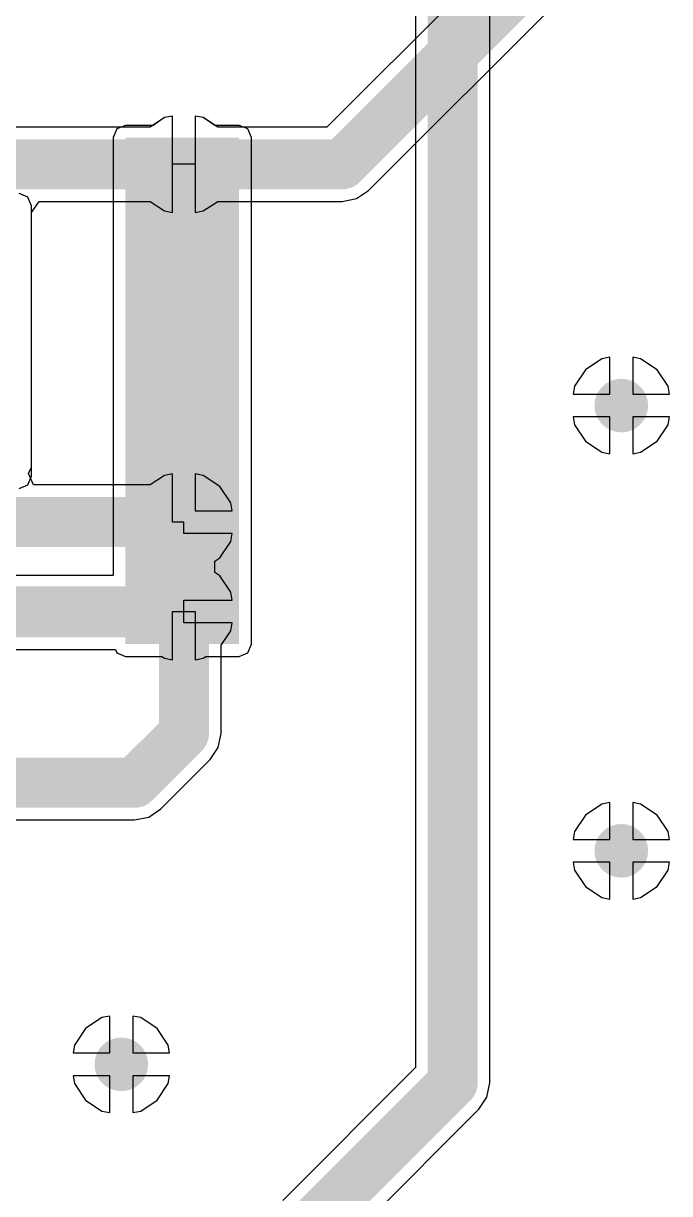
# Model space of a CAD drawing. Header units: millimetres. Extents: x -0.25 to 4.68, y -0.29 to 2.93.
# Drawn here: x 0.302 to 0.586, y 1.156 to 1.671 of the extents above; entities that cross this region are included whole.
import ezdxf

# ---------------------------------------------------------------- set-up
doc = ezdxf.new("R2010")
doc.units = ezdxf.units.MM
doc.header["$MEASUREMENT"] = 0
for name, color, linetype in [('BottomLayer', 5, 'Continuous'), ('BottomSolder', 6, 'Continuous'), ('TopLayer', 1, 'Continuous'), ('TopSolder', 216, 'Continuous'), ('ViaHoleLayer', 16, 'Continuous')]:
    doc.layers.add(name, color=color, linetype=linetype)

msp = doc.modelspace()

# ---------------------------------------------------------------- hatches: boundary and pattern name
at = {"layer": 'BottomLayer'}
msp.add_hatch(color=5, dxfattribs=at).paths.add_polyline_path([(0.34682, 1.398), (0.39682, 1.398), (0.39682, 1.62095), (0.34682, 1.62095)])
h = msp.add_hatch(color=5, dxfattribs=at)
edge = h.paths.add_edge_path()
edge.add_arc((0.37256, 1.60921), 0.01181, 0, 360)
h = msp.add_hatch(color=5, dxfattribs=at)
edge = h.paths.add_edge_path()
edge.add_arc((0.565, 1.503), 0.01181, 0, 360)
h = msp.add_hatch(color=5, dxfattribs=at)
edge = h.paths.add_edge_path()
edge.add_arc((0.37256, 1.45173), 0.01181, 0, 360)
h = msp.add_hatch(color=5, dxfattribs=at)
edge = h.paths.add_edge_path()
edge.add_arc((0.37256, 1.41236), 0.01181, 0, 360)
h = msp.add_hatch(color=5, dxfattribs=at)
edge = h.paths.add_edge_path()
edge.add_arc((0.565, 1.307), 0.01181, 0, 360)
h = msp.add_hatch(color=5, dxfattribs=at)
edge = h.paths.add_edge_path()
edge.add_arc((0.345, 1.213), 0.01181, 0, 360)
at = {"layer": 'BottomSolder'}
h = msp.add_hatch(color=6, dxfattribs=at)
edge = h.paths.add_edge_path()
edge.add_arc((0.37256, 1.60921), 0.00591, 0, 360)
h = msp.add_hatch(color=6, dxfattribs=at)
edge = h.paths.add_edge_path()
edge.add_arc((0.565, 1.503), 0.00591, 0, 360)
h = msp.add_hatch(color=6, dxfattribs=at)
edge = h.paths.add_edge_path()
edge.add_arc((0.37256, 1.45173), 0.00591, 0, 360)
h = msp.add_hatch(color=6, dxfattribs=at)
edge = h.paths.add_edge_path()
edge.add_arc((0.37256, 1.41236), 0.00591, 0, 360)
h = msp.add_hatch(color=6, dxfattribs=at)
edge = h.paths.add_edge_path()
edge.add_arc((0.565, 1.307), 0.00591, 0, 360)
h = msp.add_hatch(color=6, dxfattribs=at)
edge = h.paths.add_edge_path()
edge.add_arc((0.345, 1.213), 0.00591, 0, 360)
at = {"layer": 'TopLayer'}
h = msp.add_hatch(color=1, dxfattribs=at)
edge = h.paths.add_edge_path()
edge.add_arc((0.37256, 1.60921), 0.01181, 0, 360)
h = msp.add_hatch(color=1, dxfattribs=at)
edge = h.paths.add_edge_path()
edge.add_arc((0.565, 1.503), 0.01181, 0, 360)
h = msp.add_hatch(color=1, dxfattribs=at)
edge = h.paths.add_edge_path()
edge.add_arc((0.37256, 1.45173), 0.01181, 0, 360)
h = msp.add_hatch(color=1, dxfattribs=at)
edge = h.paths.add_edge_path()
edge.add_arc((0.37256, 1.41236), 0.01181, 0, 360)
h = msp.add_hatch(color=1, dxfattribs=at)
edge = h.paths.add_edge_path()
edge.add_arc((0.565, 1.307), 0.01181, 0, 360)
h = msp.add_hatch(color=1, dxfattribs=at)
edge = h.paths.add_edge_path()
edge.add_arc((0.345, 1.213), 0.01181, 0, 360)
at = {"layer": 'TopSolder'}
h = msp.add_hatch(color=216, dxfattribs=at)
edge = h.paths.add_edge_path()
edge.add_arc((0.37256, 1.60921), 0.00591, 0, 360)
h = msp.add_hatch(color=216, dxfattribs=at)
edge = h.paths.add_edge_path()
edge.add_arc((0.565, 1.503), 0.00591, 0, 360)
h = msp.add_hatch(color=216, dxfattribs=at)
edge = h.paths.add_edge_path()
edge.add_arc((0.37256, 1.45173), 0.00591, 0, 360)
h = msp.add_hatch(color=216, dxfattribs=at)
edge = h.paths.add_edge_path()
edge.add_arc((0.37256, 1.41236), 0.00591, 0, 360)
h = msp.add_hatch(color=216, dxfattribs=at)
edge = h.paths.add_edge_path()
edge.add_arc((0.565, 1.307), 0.00591, 0, 360)
h = msp.add_hatch(color=216, dxfattribs=at)
edge = h.paths.add_edge_path()
edge.add_arc((0.345, 1.213), 0.00591, 0, 360)
at = {"layer": 'ViaHoleLayer'}
h = msp.add_hatch(color=16, dxfattribs=at)
edge = h.paths.add_edge_path()
edge.add_arc((0.37256, 1.60921), 0.00591, 0, 360)
h = msp.add_hatch(color=16, dxfattribs=at)
edge = h.paths.add_edge_path()
edge.add_arc((0.565, 1.503), 0.00591, 0, 360)
h = msp.add_hatch(color=16, dxfattribs=at)
edge = h.paths.add_edge_path()
edge.add_arc((0.37256, 1.45173), 0.00591, 0, 360)
h = msp.add_hatch(color=16, dxfattribs=at)
edge = h.paths.add_edge_path()
edge.add_arc((0.37256, 1.41236), 0.00591, 0, 360)
h = msp.add_hatch(color=16, dxfattribs=at)
edge = h.paths.add_edge_path()
edge.add_arc((0.565, 1.307), 0.00591, 0, 360)
h = msp.add_hatch(color=16, dxfattribs=at)
edge = h.paths.add_edge_path()
edge.add_arc((0.345, 1.213), 0.00591, 0, 360)

# ---------------------------------------------------------------- linework, layer by layer
at = {"layer": 'BottomLayer'}
for p, q in [((0.47451, 1.90395), (0.47451, 1.21158)), ((0.50714, 1.20482), (0.50714, 1.89719)), ((0.36405, 1.62975), (0.35897, 1.62636)), ((0.36756, 1.63045), (0.36405, 1.62975)), ((0.36756, 1.60921), (0.36756, 1.63045)), ((0.38107, 1.62975), (0.37756, 1.63045)), ((0.37756, 1.63045), (0.37756, 1.60921)), ((0.38615, 1.62636), (0.38107, 1.62975)), ((0.343, 1.62478), (0.34141, 1.62095)), ((0.34682, 1.62636), (0.343, 1.62478)), ((0.35897, 1.62636), (0.34682, 1.62636)), ((0.39682, 1.62636), (0.38615, 1.62636)), ((0.40065, 1.62478), (0.39682, 1.62636)), ((0.40223, 1.62095), (0.40065, 1.62478)), ((0.34141, 1.62095), (0.34141, 1.42826)), ((0.40223, 1.398), (0.40223, 1.62095)), ((0.37756, 1.60921), (0.36756, 1.60921)), ((0.30383, 1.59478), (0.3, 1.59636)), ((0.30541, 1.59095), (0.30383, 1.59478)), ((0.30541, 1.47195), (0.30541, 1.59095)), ((0.55649, 1.52355), (0.54928, 1.51872)), ((0.56, 1.52424), (0.55649, 1.52355)), ((0.56, 1.508), (0.56, 1.52424)), ((0.57351, 1.52355), (0.57, 1.52424)), ((0.57, 1.52424), (0.57, 1.508)), ((0.58072, 1.51872), (0.57351, 1.52355)), ((0.54928, 1.51872), (0.54445, 1.51151)), ((0.58555, 1.51151), (0.58072, 1.51872)), ((0.54445, 1.51151), (0.54376, 1.508)), ((0.58624, 1.508), (0.58555, 1.51151)), ((0.54376, 1.508), (0.56, 1.508)), ((0.57, 1.508), (0.58624, 1.508)), ((0.56, 1.498), (0.54376, 1.498)), ((0.54376, 1.498), (0.54445, 1.49449)), ((0.54445, 1.49449), (0.54928, 1.48728)), ((0.56, 1.48176), (0.56, 1.498)), ((0.58624, 1.498), (0.57, 1.498)), ((0.57, 1.498), (0.57, 1.48176)), ((0.58072, 1.48728), (0.58555, 1.49449)), ((0.58555, 1.49449), (0.58624, 1.498)), ((0.54928, 1.48728), (0.55649, 1.48245)), ((0.57351, 1.48245), (0.58072, 1.48728)), ((0.55649, 1.48245), (0.56, 1.48176)), ((0.57, 1.48176), (0.57351, 1.48245)), ((0.30383, 1.46812), (0.30541, 1.47195)), ((0.3, 1.46654), (0.30383, 1.46812)), ((0.34141, 1.42826), (0.25143, 1.42826)), ((0.36756, 1.39111), (0.36756, 1.41236)), ((0.36756, 1.41236), (0.37756, 1.41236)), ((0.37756, 1.41236), (0.37756, 1.39111)), ((0.40065, 1.39417), (0.40223, 1.398)), ((0.10205, 1.39564), (0.34239, 1.39564)), ((0.34239, 1.39564), (0.343, 1.39417)), ((0.343, 1.39417), (0.34682, 1.39259)), ((0.34682, 1.39259), (0.36289, 1.39259)), ((0.36289, 1.39259), (0.36405, 1.39181)), ((0.36405, 1.39181), (0.36756, 1.39111)), ((0.37756, 1.39111), (0.38107, 1.39181)), ((0.38107, 1.39181), (0.38223, 1.39259)), ((0.38223, 1.39259), (0.39682, 1.39259)), ((0.39682, 1.39259), (0.40065, 1.39417)), ((0.55649, 1.32755), (0.54928, 1.32272)), ((0.56, 1.32824), (0.55649, 1.32755)), ((0.56, 1.312), (0.56, 1.32824)), ((0.57351, 1.32755), (0.57, 1.32824)), ((0.57, 1.32824), (0.57, 1.312)), ((0.58072, 1.32272), (0.57351, 1.32755)), ((0.54928, 1.32272), (0.54445, 1.31551)), ((0.58555, 1.31551), (0.58072, 1.32272)), ((0.54445, 1.31551), (0.54376, 1.312)), ((0.58624, 1.312), (0.58555, 1.31551)), ((0.54376, 1.312), (0.56, 1.312)), ((0.57, 1.312), (0.58624, 1.312)), ((0.56, 1.302), (0.54376, 1.302)), ((0.54376, 1.302), (0.54445, 1.29849)), ((0.54445, 1.29849), (0.54928, 1.29128)), ((0.56, 1.28576), (0.56, 1.302)), ((0.58624, 1.302), (0.57, 1.302)), ((0.57, 1.302), (0.57, 1.28576)), ((0.58072, 1.29128), (0.58555, 1.29849)), ((0.58555, 1.29849), (0.58624, 1.302)), ((0.54928, 1.29128), (0.55649, 1.28645)), ((0.57351, 1.28645), (0.58072, 1.29128)), ((0.55649, 1.28645), (0.56, 1.28576)), ((0.57, 1.28576), (0.57351, 1.28645)), ((0.33649, 1.23355), (0.32928, 1.22872)), ((0.34, 1.23424), (0.33649, 1.23355)), ((0.34, 1.218), (0.34, 1.23424)), ((0.35351, 1.23355), (0.35, 1.23424)), ((0.35, 1.23424), (0.35, 1.218)), ((0.36072, 1.22872), (0.35351, 1.23355)), ((0.32928, 1.22872), (0.32445, 1.22151)), ((0.36555, 1.22151), (0.36072, 1.22872)), ((0.32445, 1.22151), (0.32376, 1.218)), ((0.36624, 1.218), (0.36555, 1.22151)), ((0.32376, 1.218), (0.34, 1.218)), ((0.35, 1.218), (0.36624, 1.218)), ((0.47451, 1.21158), (0.41601, 1.15308)), ((0.34, 1.208), (0.32376, 1.208)), ((0.32376, 1.208), (0.32445, 1.20449)), ((0.34, 1.19176), (0.34, 1.208)), ((0.36624, 1.208), (0.35, 1.208)), ((0.35, 1.208), (0.35, 1.19176)), ((0.36555, 1.20449), (0.36624, 1.208)), ((0.32445, 1.20449), (0.32928, 1.19728)), ((0.36072, 1.19728), (0.36555, 1.20449)), ((0.50589, 1.19858), (0.50714, 1.20482)), ((0.32928, 1.19728), (0.33649, 1.19245)), ((0.35351, 1.19245), (0.36072, 1.19728)), ((0.50236, 1.19329), (0.50589, 1.19858)), ((0.33649, 1.19245), (0.34, 1.19176)), ((0.35, 1.19176), (0.35351, 1.19245)), ((0.4343, 1.12523), (0.50236, 1.19329))]:
    msp.add_line(p, q, dxfattribs=at)
at = {"layer": 'BottomLayer', "const_width": 0.022}
for points in [[(0.49082, 1.20482), (0.49082, 1.90395)], [(0.10205, 1.41195), (0.37215, 1.41195)], [(0.37215, 1.41195), (0.37256, 1.41236)], [(0.42277, 1.13677), (0.49082, 1.20482)]]:
    msp.add_lwpolyline(points, dxfattribs=at)
at = {"layer": 'BottomLayer', "const_width": 0.011}
for points in [[(0.36665, 1.41195, 1), (0.37765, 1.41195, 1)], [(0.36665, 1.41195, 1), (0.37765, 1.41195, 1)], [(0.36706, 1.41236, 1), (0.37806, 1.41236, 1)], [(0.48532, 1.20482, 1), (0.49632, 1.20482, 1)], [(0.48532, 1.20482, 1), (0.49632, 1.20482, 1)]]:
    msp.add_lwpolyline(points, format="xyb", close=True, dxfattribs=at)
at = {"layer": 'TopLayer'}
for p, q in [((0.55041, 1.74048), (0.43545, 1.62552)), ((0.45374, 1.59767), (0.57161, 1.71554)), ((0.36405, 1.62975), (0.35772, 1.62552)), ((0.36756, 1.63045), (0.36405, 1.62975)), ((0.36756, 1.60921), (0.36756, 1.63045)), ((0.38107, 1.62975), (0.37756, 1.63045)), ((0.37756, 1.63045), (0.37756, 1.60921)), ((0.38741, 1.62552), (0.38107, 1.62975)), ((0.35772, 1.62552), (0.26419, 1.62552)), ((0.43545, 1.62552), (0.38741, 1.62552)), ((0.36756, 1.58796), (0.36756, 1.60921)), ((0.37756, 1.60921), (0.37756, 1.58796)), ((0.44845, 1.59414), (0.45374, 1.59767)), ((0.30541, 1.58795), (0.30878, 1.59289)), ((0.30878, 1.59289), (0.35772, 1.59289)), ((0.35772, 1.59289), (0.36405, 1.58866)), ((0.38107, 1.58866), (0.38741, 1.59289)), ((0.38741, 1.59289), (0.44221, 1.59289)), ((0.44221, 1.59289), (0.44845, 1.59414)), ((0.30541, 1.47595), (0.30541, 1.58795)), ((0.36405, 1.58866), (0.36756, 1.58796)), ((0.37756, 1.58796), (0.38107, 1.58866)), ((0.55649, 1.52355), (0.54928, 1.51872)), ((0.56, 1.52424), (0.55649, 1.52355)), ((0.56, 1.508), (0.56, 1.52424)), ((0.57351, 1.52355), (0.57, 1.52424)), ((0.57, 1.52424), (0.57, 1.508)), ((0.58072, 1.51872), (0.57351, 1.52355)), ((0.54928, 1.51872), (0.54445, 1.51151)), ((0.58555, 1.51151), (0.58072, 1.51872)), ((0.54445, 1.51151), (0.54376, 1.508)), ((0.58624, 1.508), (0.58555, 1.51151)), ((0.54376, 1.508), (0.56, 1.508)), ((0.57, 1.508), (0.58624, 1.508)), ((0.56, 1.498), (0.54376, 1.498)), ((0.54376, 1.498), (0.54445, 1.49449)), ((0.54445, 1.49449), (0.54928, 1.48728)), ((0.56, 1.48176), (0.56, 1.498)), ((0.58624, 1.498), (0.57, 1.498)), ((0.57, 1.498), (0.57, 1.48176)), ((0.58072, 1.48728), (0.58555, 1.49449)), ((0.58555, 1.49449), (0.58624, 1.498)), ((0.54928, 1.48728), (0.55649, 1.48245)), ((0.57351, 1.48245), (0.58072, 1.48728)), ((0.55649, 1.48245), (0.56, 1.48176)), ((0.57, 1.48176), (0.57351, 1.48245)), ((0.30421, 1.47304), (0.30541, 1.47595)), ((0.30628, 1.46804), (0.30421, 1.47304)), ((0.36405, 1.47227), (0.35772, 1.46804)), ((0.36756, 1.47297), (0.36405, 1.47227)), ((0.36756, 1.45173), (0.36756, 1.47297)), ((0.38107, 1.47227), (0.37756, 1.47297)), ((0.37756, 1.47297), (0.37756, 1.45673)), ((0.38829, 1.46745), (0.38107, 1.47227)), ((0.35772, 1.46804), (0.30628, 1.46804)), ((0.39311, 1.46024), (0.38829, 1.46745)), ((0.39381, 1.45673), (0.39311, 1.46024)), ((0.37756, 1.45673), (0.39381, 1.45673)), ((0.37256, 1.45173), (0.36756, 1.45173)), ((0.37256, 1.44673), (0.37256, 1.45173)), ((0.39381, 1.44673), (0.37256, 1.44673)), ((0.38829, 1.436), (0.39311, 1.44322)), ((0.39311, 1.44322), (0.39381, 1.44673)), ((0.3861, 1.43454), (0.38829, 1.436)), ((0.3861, 1.42954), (0.3861, 1.43454)), ((0.38829, 1.42808), (0.3861, 1.42954)), ((0.39311, 1.42087), (0.38829, 1.42808)), ((0.37256, 1.40736), (0.37256, 1.41736)), ((0.37256, 1.41736), (0.39381, 1.41736)), ((0.39381, 1.41736), (0.39311, 1.42087)), ((0.39381, 1.40736), (0.37256, 1.40736)), ((0.39311, 1.40385), (0.39381, 1.40736)), ((0.38888, 1.39751), (0.39311, 1.40385)), ((0.38888, 1.35869), (0.38888, 1.39751)), ((0.38763, 1.35245), (0.38888, 1.35869)), ((0.3841, 1.34715), (0.38763, 1.35245)), ((0.36236, 1.32541), (0.3841, 1.34715)), ((0.35707, 1.32188), (0.36236, 1.32541)), ((0.55649, 1.32755), (0.54928, 1.32272)), ((0.56, 1.32824), (0.55649, 1.32755)), ((0.56, 1.312), (0.56, 1.32824)), ((0.57351, 1.32755), (0.57, 1.32824)), ((0.57, 1.32824), (0.57, 1.312)), ((0.58072, 1.32272), (0.57351, 1.32755)), ((0.26419, 1.32064), (0.35082, 1.32064)), ((0.35082, 1.32064), (0.35707, 1.32188)), ((0.54928, 1.32272), (0.54445, 1.31551)), ((0.58555, 1.31551), (0.58072, 1.32272)), ((0.54445, 1.31551), (0.54376, 1.312)), ((0.58624, 1.312), (0.58555, 1.31551)), ((0.54376, 1.312), (0.56, 1.312)), ((0.57, 1.312), (0.58624, 1.312)), ((0.56, 1.302), (0.54376, 1.302)), ((0.54376, 1.302), (0.54445, 1.29849)), ((0.54445, 1.29849), (0.54928, 1.29128)), ((0.56, 1.28576), (0.56, 1.302)), ((0.58624, 1.302), (0.57, 1.302)), ((0.57, 1.302), (0.57, 1.28576)), ((0.58072, 1.29128), (0.58555, 1.29849)), ((0.58555, 1.29849), (0.58624, 1.302)), ((0.54928, 1.29128), (0.55649, 1.28645)), ((0.57351, 1.28645), (0.58072, 1.29128)), ((0.55649, 1.28645), (0.56, 1.28576)), ((0.57, 1.28576), (0.57351, 1.28645)), ((0.33649, 1.23355), (0.32928, 1.22872)), ((0.34, 1.23424), (0.33649, 1.23355)), ((0.34, 1.218), (0.34, 1.23424)), ((0.35351, 1.23355), (0.35, 1.23424)), ((0.35, 1.23424), (0.35, 1.218)), ((0.36072, 1.22872), (0.35351, 1.23355)), ((0.32928, 1.22872), (0.32445, 1.22151)), ((0.36555, 1.22151), (0.36072, 1.22872)), ((0.32445, 1.22151), (0.32376, 1.218)), ((0.36624, 1.218), (0.36555, 1.22151)), ((0.32376, 1.218), (0.34, 1.218)), ((0.35, 1.218), (0.36624, 1.218)), ((0.34, 1.208), (0.32376, 1.208)), ((0.32376, 1.208), (0.32445, 1.20449)), ((0.34, 1.19176), (0.34, 1.208)), ((0.36624, 1.208), (0.35, 1.208)), ((0.35, 1.208), (0.35, 1.19176)), ((0.36555, 1.20449), (0.36624, 1.208)), ((0.32445, 1.20449), (0.32928, 1.19728)), ((0.36072, 1.19728), (0.36555, 1.20449)), ((0.32928, 1.19728), (0.33649, 1.19245)), ((0.35351, 1.19245), (0.36072, 1.19728)), ((0.33649, 1.19245), (0.34, 1.19176)), ((0.35, 1.19176), (0.35351, 1.19245))]:
    msp.add_line(p, q, dxfattribs=at)
at = {"layer": 'TopLayer', "const_width": 0.022}
for points in [[(0.44221, 1.60921), (0.56495, 1.73195)], [(0.21482, 1.60921), (0.37256, 1.60921)], [(0.37256, 1.60921), (0.44221, 1.60921)], [(0.21482, 1.45173), (0.37256, 1.45173)], [(0.21482, 1.41236), (0.37256, 1.41236)], [(0.37256, 1.35869), (0.37256, 1.41236)], [(0.35082, 1.33695), (0.37256, 1.35869)], [(0.24682, 1.33695), (0.35082, 1.33695)]]:
    msp.add_lwpolyline(points, dxfattribs=at)
at = {"layer": 'TopLayer', "const_width": 0.011}
for points in [[(0.36706, 1.60921, 1), (0.37806, 1.60921, 1)], [(0.36706, 1.60921, 1), (0.37806, 1.60921, 1)], [(0.43671, 1.60921, 1), (0.44771, 1.60921, 1)], [(0.43671, 1.60921, 1), (0.44771, 1.60921, 1)], [(0.36706, 1.45173, 1), (0.37806, 1.45173, 1)], [(0.36706, 1.41236, 1), (0.37806, 1.41236, 1)], [(0.36706, 1.41236, 1), (0.37806, 1.41236, 1)], [(0.36706, 1.35869, 1), (0.37806, 1.35869, 1)], [(0.36706, 1.35869, 1), (0.37806, 1.35869, 1)], [(0.34532, 1.33695, 1), (0.35632, 1.33695, 1)], [(0.34532, 1.33695, 1), (0.35632, 1.33695, 1)]]:
    msp.add_lwpolyline(points, format="xyb", close=True, dxfattribs=at)

doc.saveas('drawing.dxf')
